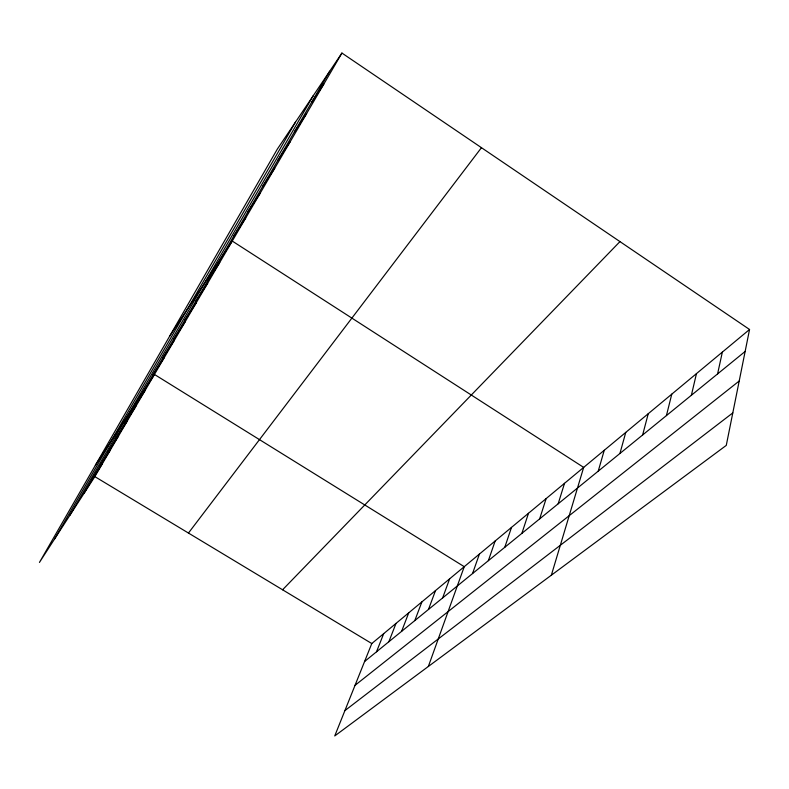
<?xml version="1.0" encoding="UTF-8"?>
<svg xmlns="http://www.w3.org/2000/svg" width="789" height="789" viewBox="0 0 789 789"><rect width="100%" height="100%" fill="white"/><g stroke="black" fill="none" stroke-linecap="round" stroke-linejoin="round"><path stroke-width="1.18" d="M749.55 329.486L726.274 445.391L334.743 735.94L371.787 643.548L749.55 329.486L341.923 53.06L277.314 149.131L39.45 562.419L94.838 476.625L341.923 53.06M717.586 373.917L722.349 352.101M691.381 395.259L696.46 373.621M666.429 415.596L671.784 394.135M642.631 434.976L648.242 413.712M619.927 453.478L625.756 432.411M598.23 471.161L604.246 450.282M551.353 575.201L583.673 467.394L232.252 241.059L169.734 336.055M558.178 503.786L564.52 483.312M539.656 518.876L546.136 498.599M521.884 533.364L528.482 513.284M504.792 547.28L511.499 527.397M488.361 560.673L495.157 540.988M472.542 573.554L479.416 554.065M428.348 666.478L464.248 566.68L154.447 374.45L95.361 465.273M442.629 597.934L449.631 578.83M428.466 609.473L435.518 590.566M414.797 620.608L421.888 601.889M401.601 631.358L408.732 612.836M388.849 641.753L396.009 623.418M376.511 651.793L383.701 633.646M54.648 538.867L295.49 122.108M69.817 515.375L313.292 95.647M84.088 493.283L329.723 71.207M107.56 452.955L118.587 435.913M99.463 466.861L110.401 449.957M91.642 480.304L102.491 463.518M133.676 408.071L144.979 390.673M124.642 423.585L135.866 406.305M115.944 438.536L127.068 421.375M162.919 357.821L174.487 340.089M152.79 375.229L164.27 357.595M184.439 320.837L196.175 302.907M173.462 339.704L185.119 321.873M207.832 280.657L219.717 262.559M195.889 301.171L207.704 283.152M247.825 211.925L259.906 193.67M233.741 236.128L245.764 217.912M262.599 186.539L274.73 168.254M278.113 159.881L290.283 141.596M294.435 131.842L306.625 113.577M311.616 102.323L323.815 84.107M188.453 533.048L481.458 147.681M282.58 589.787L619.957 241.602M364.587 661.517L745.132 351.47M355.04 685.325L739.204 381.008M344.892 710.623L732.803 412.903M94.838 476.625L371.787 643.548"/></g></svg>
